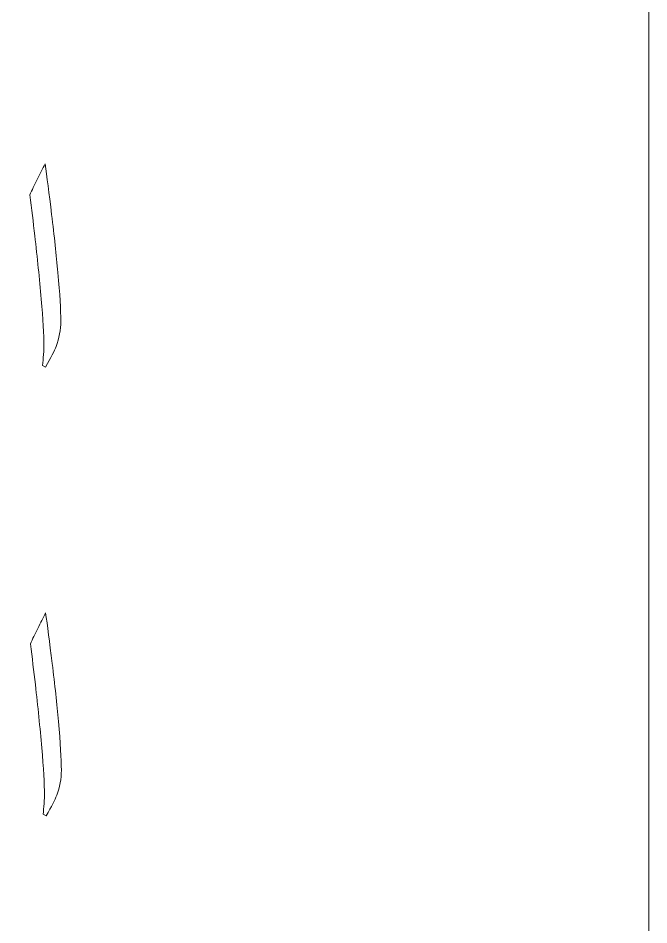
# Model space of a CAD drawing. Header units: millimetres. Extents: x -861 to 465, y -411 to 387.
# Drawn here: x -371.7 to -314.9, y 205.7 to 287.4 of the extents above; entities that cross this region are included whole.
import ezdxf

# ---------------------------------------------------------------- set-up
doc = ezdxf.new("R2010")
doc.units = ezdxf.units.MM
doc.header["$MEASUREMENT"] = 0
doc.layers.add('Layer 1', color=7, linetype='Continuous')

msp = doc.modelspace()

# ---------------------------------------------------------------- linework, layer by layer
at = {"layer": 'Layer 1', "color": 250, "lineweight": 18}
msp.add_lwpolyline([(-714.8907, 61.5579), (-314.8907, 61.5579), (-314.8907, 381.5579), (-714.8907, 381.5579), (-714.8907, 61.5579)], close=True, dxfattribs=at)
at = {"layer": 'Layer 1', "color": 250, "lineweight": 9}
for points in [[(-367.8815, 260.1142), (-367.8815, 259.3348), (-368.0234, 258.5776), (-368.306, 257.8431), (-368.306, 257.8431), (-368.4534, 257.4537), (-368.7717, 256.8345), (-369.2596, 255.9857), (-369.2596, 255.9857), (-369.2596, 255.9857), (-369.5186, 256.1345), (-369.5186, 256.1345), (-369.5186, 256.1345), (-369.4896, 256.417), (-369.4635, 256.7436), (-369.4416, 257.1157), (-369.4416, 257.1157), (-369.4166, 257.4862), (-369.4028, 257.7345), (-369.4028, 257.8597), (-369.4028, 257.8597), (-369.4027, 258.8769), (-369.4843, 260.2959), (-369.6455, 262.1152), (-369.6455, 262.1152), (-369.8079, 263.9369), (-370.0011, 265.8383), (-370.2244, 267.8199), (-370.2244, 267.8199), (-370.3604, 269.0225), (-370.5109, 270.2467), (-370.6763, 271.4966), (-370.6763, 271.4966), (-370.4818, 271.9268), (-370.2615, 272.3898), (-370.0149, 272.8859), (-370.0149, 272.8859), (-369.7655, 273.3849), (-369.527, 273.8559), (-369.2984, 274.2969), (-369.2984, 274.2969), (-369.1436, 273.1841), (-368.9481, 271.6592), (-368.7085, 269.7274), (-368.7085, 269.7274), (-368.4701, 267.7945), (-368.2827, 266.0508), (-368.1462, 264.4964), (-368.1462, 264.4964), (-367.9696, 262.5629), (-367.8816, 261.1019), (-367.8815, 260.1142)], [(-367.8319, 219.6537), (-367.8319, 218.8742), (-367.9741, 218.1172), (-368.2563, 217.3827), (-368.2563, 217.3827), (-368.4034, 216.9931), (-368.7223, 216.3737), (-369.2102, 215.5249), (-369.2102, 215.5249), (-369.2102, 215.5249), (-369.469, 215.6738), (-369.469, 215.6738), (-369.469, 215.6738), (-369.44, 215.9564), (-369.4141, 216.283), (-369.3919, 216.6549), (-369.3919, 216.6549), (-369.367, 217.0264), (-369.3534, 217.2736), (-369.3534, 217.3993), (-369.3534, 217.3993), (-369.3531, 218.4163), (-369.4345, 219.8356), (-369.5958, 221.6545), (-369.5958, 221.6545), (-369.7583, 223.4764), (-369.9514, 225.378), (-370.1747, 227.3595), (-370.1747, 227.3595), (-370.3112, 228.5612), (-370.4611, 229.7863), (-370.6266, 231.0363), (-370.6266, 231.0363), (-370.4318, 231.4663), (-370.2117, 231.9291), (-369.9651, 232.4251), (-369.9651, 232.4251), (-369.7155, 232.9244), (-369.4772, 233.3953), (-369.2486, 233.8362), (-369.2486, 233.8362), (-369.094, 232.7236), (-368.8987, 231.1989), (-368.6588, 229.2667), (-368.6588, 229.2667), (-368.4201, 227.334), (-368.233, 225.5901), (-368.0965, 224.0357), (-368.0965, 224.0357), (-367.92, 222.1032), (-367.8319, 220.6416), (-367.8319, 219.6537)]]:
    msp.add_open_spline(points, degree=3, knots=[0, 0, 0, 0, 0.0714286, 0.0714286, 0.0714286, 0.0714286, 0.1428571, 0.1428571, 0.1428571, 0.1428571, 0.2142857, 0.2142857, 0.2142857, 0.2142857, 0.2857143, 0.2857143, 0.2857143, 0.2857143, 0.3571429, 0.3571429, 0.3571429, 0.3571429, 0.4285714, 0.4285714, 0.4285714, 0.4285714, 0.5, 0.5, 0.5, 0.5, 0.5714286, 0.5714286, 0.5714286, 0.5714286, 0.6428571, 0.6428571, 0.6428571, 0.6428571, 0.7142857, 0.7142857, 0.7142857, 0.7142857, 0.7857143, 0.7857143, 0.7857143, 0.7857143, 0.8571429, 0.8571429, 0.8571429, 0.8571429, 1, 1, 1, 1], dxfattribs=at)

doc.saveas('drawing.dxf')
